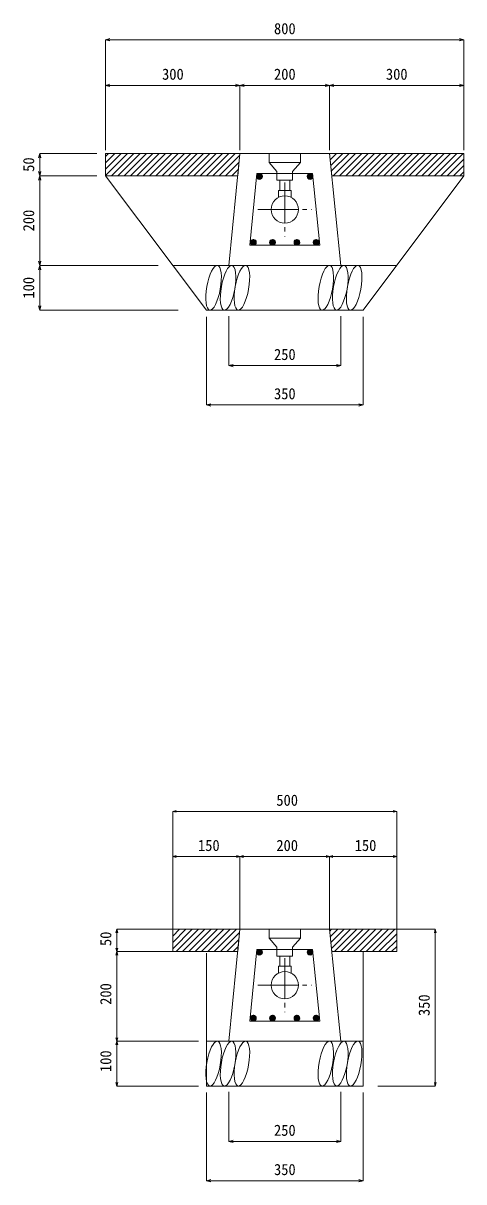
# Model space of a CAD drawing. Units: millimetres, scale not verified. Extents: x -1400 to 4566, y -1784 to 980.
# Drawn here: x 1671 to 2655, y -1782 to 804 of the extents above; entities that cross this region are included whole.
import ezdxf
from ezdxf.enums import TextEntityAlignment as Align

# ---------------------------------------------------------------- set-up
doc = ezdxf.new("R2010")
doc.units = ezdxf.units.MM
doc.header["$LTSCALE"] = 10
doc.linetypes.add('CHAIN2', pattern=[12, 9, -1, 1, -1])
doc.layers.add('1-1', color=7, linetype='Continuous', lineweight=9)
doc.layers.add('1-5', color=4, linetype='Continuous', lineweight=9)
doc.styles.add('ＭＳ ゴシック', font='')
doc.styles.get('ＭＳ ゴシック').set_extended_font_data('MS Gothic')

msp = doc.modelspace()

# ---------------------------------------------------------------- linework, layer by layer
at = {"layer": '1-1', "color": 4}
for p, q in [((1855.1, 767.35), (1864.76, 769.94)), ((1855.1, 767.35), (2655.1, 767.35)), ((1855.1, 767.35), (1864.76, 764.76)), ((1855.1, 767.35), (1855.1, 665.65)), ((2655.1, 767.35), (2645.44, 769.94)), ((2655.1, 767.35), (2645.44, 764.76)), ((2655.1, 767.35), (2655.1, 665.65)), ((1855.1, 665.65), (1864.76, 668.24)), ((1855.1, 665.65), (2155.1, 665.65)), ((1855.1, 665.65), (1864.76, 663.06)), ((1855.1, 665.65), (1855.1, 521.26)), ((2155.1, 665.65), (2145.44, 668.24)), ((2155.1, 665.65), (2145.44, 663.06)), ((2155.1, 665.65), (2164.76, 668.24)), ((2155.1, 665.65), (2155.1, 521.26)), ((2155.1, 665.65), (2355.1, 665.65)), ((2155.1, 665.65), (2164.76, 663.06)), ((2355.1, 665.65), (2345.44, 668.24)), ((2355.1, 665.65), (2345.44, 663.06)), ((2355.1, 665.65), (2364.76, 668.24)), ((2355.1, 665.65), (2355.1, 521.26)), ((2355.1, 665.65), (2655.1, 665.65)), ((2355.1, 665.65), (2364.76, 663.06)), ((2655.1, 665.65), (2645.44, 668.24)), ((2655.1, 665.65), (2645.44, 663.06)), ((2655.1, 665.65), (2655.1, 521.26)), ((1707.97, 513.63), (1705.39, 503.97)), ((1707.97, 463.63), (1707.97, 513.63)), ((1707.97, 513.63), (1710.56, 503.97)), ((1707.97, 513.63), (1835.26, 513.63)), ((1707.97, 463.63), (1705.39, 473.29)), ((1707.97, 463.63), (1710.56, 473.29)), ((1707.97, 463.63), (1705.39, 453.97)), ((1707.97, 263.63), (1707.97, 463.63)), ((1707.97, 463.63), (1710.56, 453.97)), ((1707.97, 463.63), (1835.26, 463.63)), ((1707.97, 263.63), (1705.39, 273.29)), ((1707.97, 263.63), (1705.39, 253.97)), ((1707.97, 263.63), (1710.56, 273.29)), ((1707.97, 163.63), (1707.97, 263.63)), ((1707.97, 263.63), (1710.56, 253.97)), ((1707.97, 263.63), (1972.4, 263.63)), ((1707.97, 163.63), (1705.39, 173.29)), ((1707.97, 163.63), (1710.56, 173.29)), ((1707.97, 163.63), (2016.74, 163.63)), ((2080.1, -47.66), (2080.1, 149.18)), ((2130.1, 40), (2130.1, 150.72)), ((2380.1, 40), (2380.1, 150.72)), ((2430.1, -47.66), (2430.1, 149.18)), ((2130.1, 40), (2139.76, 42.59)), ((2130.1, 40), (2380.1, 40)), ((2130.1, 40), (2139.76, 37.41)), ((2380.1, 40), (2370.44, 42.59)), ((2380.1, 40), (2370.44, 37.41)), ((2080.1, -47.66), (2089.76, -45.07)), ((2080.1, -47.66), (2430.1, -47.66)), ((2080.1, -47.66), (2089.76, -50.25)), ((2430.1, -47.66), (2420.44, -45.07)), ((2430.1, -47.66), (2420.44, -50.25)), ((2080.1, -1779.62), (2080.1, -1582.78)), ((2130.1, -1691.97), (2130.1, -1581.24)), ((2380.1, -1691.97), (2380.1, -1581.24)), ((2430.1, -1779.62), (2430.1, -1582.78)), ((2130.1, -1691.97), (2139.76, -1689.38)), ((2130.1, -1691.97), (2380.1, -1691.97)), ((2130.1, -1691.97), (2139.76, -1694.56)), ((2380.1, -1691.97), (2370.44, -1689.38)), ((2380.1, -1691.97), (2370.44, -1694.56)), ((2080.1, -1779.62), (2089.76, -1777.04)), ((2080.1, -1779.62), (2430.1, -1779.62)), ((2080.1, -1779.62), (2089.76, -1782.21)), ((2430.1, -1779.62), (2420.44, -1777.04)), ((2430.1, -1779.62), (2420.44, -1782.21))]:
    msp.add_line(p, q, dxfattribs=at)
at = {"layer": '1-1'}
for p, q in [((1855.1, 513.63), (2155.1, 513.63)), ((1855.1, 513.63), (1855.1, 463.63)), ((1855.1, 464.67), (1904.06, 513.63)), ((1855.1, 478.81), (1889.92, 513.63)), ((1855.1, 492.95), (1875.78, 513.63)), ((1855.1, 507.1), (1861.63, 513.63)), ((1868.2, 463.63), (1918.2, 513.63)), ((1882.34, 463.63), (1932.34, 513.63)), ((1896.49, 463.63), (1946.49, 513.63)), ((1910.63, 463.63), (1960.63, 513.63)), ((1924.77, 463.63), (1974.77, 513.63)), ((1938.91, 463.63), (1988.91, 513.63)), ((1953.06, 463.63), (2003.06, 513.63)), ((1967.2, 463.63), (2017.2, 513.63)), ((1981.34, 463.63), (2031.34, 513.63)), ((1995.48, 463.63), (2045.48, 513.63)), ((2009.62, 463.63), (2059.62, 513.63)), ((2023.77, 463.63), (2073.77, 513.63)), ((2037.91, 463.63), (2087.91, 513.63)), ((2052.05, 463.63), (2102.05, 513.63)), ((2066.19, 463.63), (2116.19, 513.63)), ((2080.33, 463.63), (2130.33, 513.63)), ((2094.48, 463.63), (2144.48, 513.63)), ((2108.62, 463.63), (2154.71, 509.72)), ((2122.76, 463.63), (2153.14, 494.01)), ((2155.1, 513.63), (2150.1, 463.63)), ((2220.1, 493.63), (2237.6, 473.63)), ((2272.6, 473.63), (2290.1, 493.63)), ((2290.1, 493.63), (2290.1, 513.63)), ((2655.1, 513.63), (2355.1, 513.63)), ((2355.1, 513.63), (2360.1, 463.63)), ((2355.24, 512.26), (2356.61, 513.63)), ((2356.52, 499.4), (2370.75, 513.63)), ((2357.81, 486.54), (2384.89, 513.63)), ((2359.1, 473.69), (2399.04, 513.63)), ((2363.18, 463.63), (2413.18, 513.63)), ((2377.32, 463.63), (2427.32, 513.63)), ((2391.46, 463.63), (2441.46, 513.63)), ((2405.6, 463.63), (2455.6, 513.63)), ((2419.75, 463.63), (2469.75, 513.63)), ((2433.89, 463.63), (2483.89, 513.63)), ((2448.03, 463.63), (2498.03, 513.63)), ((2462.17, 463.63), (2512.17, 513.63)), ((2476.31, 463.63), (2526.31, 513.63)), ((2490.46, 463.63), (2540.46, 513.63)), ((2504.6, 463.63), (2554.6, 513.63)), ((2518.74, 463.63), (2568.74, 513.63)), ((2532.88, 463.63), (2582.88, 513.63)), ((2547.03, 463.63), (2597.03, 513.63)), ((2561.17, 463.63), (2611.17, 513.63)), ((2575.31, 463.63), (2625.31, 513.63)), ((2589.45, 463.63), (2639.45, 513.63)), ((2603.59, 463.63), (2653.59, 513.63)), ((2617.74, 463.63), (2655.1, 500.99)), ((2655.1, 513.63), (2655.1, 463.63)), ((2136.9, 463.63), (2151.57, 478.29)), ((2193.3, 466.01), (2202.36, 456.95)), ((2194.3, 467.12), (2203.48, 457.95)), ((2195.56, 467.99), (2204.34, 459.21)), ((2197.1, 468.57), (2204.92, 460.75)), ((2199.06, 468.73), (2205.08, 462.71)), ((2237.6, 453.63), (2237.6, 473.63)), ((2272.6, 453.63), (2272.6, 473.63)), ((2311.14, 468.73), (2305.12, 462.71)), ((2313.11, 468.57), (2305.28, 460.75)), ((2314.65, 467.99), (2305.86, 459.21)), ((2315.9, 467.12), (2306.73, 457.95)), ((2316.91, 466.01), (2307.84, 456.95)), ((2631.88, 463.63), (2655.1, 486.85)), ((2646.02, 463.63), (2655.1, 472.71)), ((2080.1, 163.63), (1855.1, 463.63)), ((1855.1, 463.63), (2150.1, 463.63)), ((2192.13, 462.93), (2199.28, 455.78)), ((2192.3, 460.64), (2196.99, 455.95)), ((2192.55, 464.63), (2200.98, 456.2)), ((2272.6, 453.63), (2237.6, 453.63)), ((2244.1, 431.24), (2244.1, 453.63)), ((2266.1, 431.24), (2266.1, 453.63)), ((2317.65, 464.63), (2309.22, 456.2)), ((2318.07, 462.93), (2310.92, 455.78)), ((2317.9, 460.64), (2313.21, 455.95)), ((2655.1, 463.63), (2360.1, 463.63)), ((2430.1, 163.63), (2655.1, 463.63)), ((2269.1, 431.24), (2269.1, 415.37)), ((2178.64, 315.81), (2185.78, 308.66)), ((2178.8, 313.52), (2183.5, 308.83)), ((2179.06, 317.51), (2187.49, 309.08)), ((2179.8, 318.89), (2188.86, 309.83)), ((2180.81, 320.01), (2189.98, 310.83)), ((2182.06, 320.87), (2190.85, 312.09)), ((2183.6, 321.45), (2191.43, 313.63)), ((2185.56, 321.61), (2191.59, 315.59)), ((2221.43, 315.81), (2228.57, 308.66)), ((2221.59, 313.52), (2226.29, 308.83)), ((2221.85, 317.51), (2230.28, 309.08)), ((2222.59, 318.89), (2231.65, 309.83)), ((2223.6, 320.01), (2232.77, 310.83)), ((2224.85, 320.87), (2233.64, 312.09)), ((2226.39, 321.45), (2234.22, 313.63)), ((2228.36, 321.61), (2234.38, 315.59)), ((2281.85, 321.61), (2275.83, 315.59)), ((2283.81, 321.45), (2275.99, 313.63)), ((2285.35, 320.87), (2276.57, 312.09)), ((2286.61, 320.01), (2277.43, 310.83)), ((2287.61, 318.89), (2278.55, 309.83)), ((2288.36, 317.51), (2279.93, 309.08)), ((2288.78, 315.81), (2281.63, 308.66)), ((2288.61, 313.52), (2283.92, 308.83)), ((2324.64, 321.61), (2318.62, 315.59)), ((2326.6, 321.45), (2318.78, 313.63)), ((2328.14, 320.87), (2319.36, 312.09)), ((2329.4, 320.01), (2320.22, 310.83)), ((2330.4, 318.89), (2321.34, 309.83)), ((2331.15, 317.51), (2322.72, 309.08)), ((2331.57, 315.81), (2324.42, 308.66)), ((2331.4, 313.52), (2326.71, 308.83)), ((2505.1, 263.63), (2005.1, 263.63)), ((2080.1, 163.63), (2430.1, 163.63)), ((2220.1, -1238.34), (2237.6, -1258.34)), ((2272.6, -1258.34), (2290.1, -1238.34)), ((2290.1, -1238.34), (2290.1, -1218.34)), ((2192.55, -1267.33), (2200.98, -1275.76)), ((2193.3, -1265.96), (2202.36, -1275.02)), ((2194.3, -1264.84), (2203.48, -1274.01)), ((2195.56, -1263.97), (2204.34, -1272.76)), ((2197.1, -1263.39), (2204.92, -1271.22)), ((2199.06, -1263.24), (2205.08, -1269.26)), ((2237.6, -1278.34), (2237.6, -1258.34)), ((2272.6, -1278.34), (2272.6, -1258.34)), ((2311.14, -1263.24), (2305.12, -1269.26)), ((2313.11, -1263.39), (2305.28, -1271.22)), ((2314.65, -1263.97), (2305.86, -1272.76)), ((2315.9, -1264.84), (2306.73, -1274.01)), ((2316.91, -1265.96), (2307.84, -1275.02)), ((2317.65, -1267.33), (2309.22, -1275.76)), ((2192.13, -1269.04), (2199.28, -1276.18)), ((2192.3, -1271.32), (2196.99, -1276.02)), ((2272.6, -1278.34), (2237.6, -1278.34)), ((2244.1, -1300.73), (2244.1, -1278.34)), ((2266.1, -1300.73), (2266.1, -1278.34)), ((2318.07, -1269.04), (2310.92, -1276.18)), ((2317.9, -1271.32), (2313.21, -1276.02)), ((2269.1, -1300.73), (2269.1, -1316.6)), ((2178.64, -1416.15), (2185.78, -1423.3)), ((2178.8, -1418.44), (2183.5, -1423.14)), ((2179.06, -1414.45), (2187.49, -1422.88)), ((2179.8, -1413.08), (2188.86, -1422.14)), ((2180.81, -1411.96), (2189.98, -1421.13)), ((2182.06, -1411.09), (2190.85, -1419.88)), ((2183.6, -1410.51), (2191.43, -1418.34)), ((2185.56, -1410.35), (2191.59, -1416.37)), ((2221.43, -1416.15), (2228.57, -1423.3)), ((2221.59, -1418.44), (2226.29, -1423.14)), ((2221.85, -1414.45), (2230.28, -1422.88)), ((2222.59, -1413.08), (2231.65, -1422.14)), ((2223.6, -1411.96), (2232.77, -1421.13)), ((2224.85, -1411.09), (2233.64, -1419.88)), ((2226.39, -1410.51), (2234.22, -1418.34)), ((2228.36, -1410.35), (2234.38, -1416.37)), ((2281.85, -1410.35), (2275.83, -1416.37)), ((2283.81, -1410.51), (2275.99, -1418.34)), ((2285.35, -1411.09), (2276.57, -1419.88)), ((2286.61, -1411.96), (2277.43, -1421.13)), ((2287.61, -1413.08), (2278.55, -1422.14)), ((2288.36, -1414.45), (2279.93, -1422.88)), ((2288.78, -1416.15), (2281.63, -1423.3)), ((2288.61, -1418.44), (2283.92, -1423.14)), ((2324.64, -1410.35), (2318.62, -1416.37)), ((2326.6, -1410.51), (2318.78, -1418.34)), ((2328.14, -1411.09), (2319.36, -1419.88)), ((2329.4, -1411.96), (2320.22, -1421.13)), ((2330.4, -1413.08), (2321.34, -1422.14)), ((2331.15, -1414.45), (2322.72, -1422.88)), ((2331.57, -1416.15), (2324.42, -1423.3)), ((2331.4, -1418.44), (2326.71, -1423.14)), ((2080.1, -1568.34), (2430.1, -1568.34))]:
    msp.add_line(p, q, dxfattribs=at)
at = {"layer": '1-1', "color": 3}
for p, q in [((2155.1, 513.63), (2130.1, 263.63)), ((2355.1, 513.63), (2155.1, 513.63)), ((2355.1, 513.63), (2380.1, 263.63)), ((2130.1, 263.63), (2380.1, 263.63)), ((2155.1, -1218.34), (2130.1, -1468.34)), ((2355.1, -1218.34), (2155.1, -1218.34)), ((2355.1, -1218.34), (2380.1, -1468.34)), ((2130.1, -1468.34), (2380.1, -1468.34))]:
    msp.add_line(p, q, dxfattribs=at)
at = {"layer": '1-1', "color": 2, "lineweight": 18}
for p, q in [((2192.81, 468.63), (2176.81, 308.63)), ((2192.81, 468.63), (2317.39, 468.63)), ((2317.39, 468.63), (2333.39, 308.63)), ((2176.81, 308.63), (2333.39, 308.63)), ((2192.81, -1263.34), (2176.81, -1423.34)), ((2192.81, -1263.34), (2317.39, -1263.34)), ((2317.39, -1263.34), (2333.39, -1423.34)), ((2176.81, -1423.34), (2333.39, -1423.34))]:
    msp.add_line(p, q, dxfattribs=at)
at = {"layer": '1-1', "linetype": 'CHAIN2'}
for p, q in [((2255.1, 449.08), (2255.1, 328.18)), ((2194.65, 388.63), (2315.55, 388.63)), ((2255.1, -1282.89), (2255.1, -1403.79)), ((2194.65, -1343.34), (2315.55, -1343.34))]:
    msp.add_line(p, q, dxfattribs=at)
at = {"layer": '1-1'}
for points in [[(2290.1, 493.63), (2220.1, 493.63), (2220.1, 513.63)], [(2269.1, 431.24), (2241.1, 431.24), (2241.1, 415.37)], [(2290.1, -1238.34), (2220.1, -1238.34), (2220.1, -1218.34)], [(2269.1, -1300.73), (2241.1, -1300.73), (2241.1, -1316.6)]]:
    msp.add_lwpolyline(points, dxfattribs=at)
at = {"layer": '1-1', "color": 2, "lineweight": 18}
for centre in [(2198.6, 462.25), (2311.61, 462.25), (2185.1, 315.13), (2227.89, 315.13), (2282.31, 315.13), (2325.1, 315.13), (2198.6, -1269.72), (2311.61, -1269.72), (2185.1, -1416.84), (2227.89, -1416.84), (2282.31, -1416.84), (2325.1, -1416.84)]:
    msp.add_circle(centre, 6.5, dxfattribs=at)
at = {"layer": '1-1', "color": 3}
for centre in [(2255.1, 388.63), (2255.1, -1343.34)]:
    msp.add_circle(centre, 30.45, dxfattribs=at)
at = {"layer": '1-1'}
for centre in [(2096.14, 213.64), (2128.52, 213.64), (2159.43, 213.64), (2346.78, 213.64), (2379.17, 213.64), (2410.07, 213.64), (2096.14, -1518.33), (2128.52, -1518.33), (2159.43, -1518.33), (2346.78, -1518.33), (2379.17, -1518.33), (2410.07, -1518.33)]:
    msp.add_ellipse(centre, major_axis=(8.81, 49.96), ratio=0.3, dxfattribs=at)
at = {"layer": '1-5'}
for p, q in [((2005.1, -955.15), (2012.83, -953.08)), ((2005.1, -955.15), (2505.1, -955.15)), ((2005.1, -955.15), (2012.83, -957.22)), ((2005.1, -955.15), (2005.1, -1056.12)), ((2505.1, -955.15), (2497.37, -953.08)), ((2505.1, -955.15), (2497.37, -957.22)), ((2505.1, -955.15), (2505.1, -1056.12)), ((2005.1, -1056.12), (2012.83, -1054.05)), ((2005.1, -1056.12), (2155.1, -1056.12)), ((2005.1, -1056.12), (2012.83, -1058.19)), ((2005.1, -1056.12), (2005.1, -1217.44)), ((2155.1, -1056.12), (2147.37, -1054.05)), ((2155.1, -1056.12), (2147.37, -1058.19)), ((2155.1, -1056.12), (2162.83, -1054.05)), ((2155.1, -1056.12), (2355.1, -1056.12)), ((2155.1, -1056.12), (2162.83, -1058.19)), ((2155.1, -1056.12), (2155.1, -1217.44)), ((2355.1, -1056.12), (2347.37, -1054.05)), ((2355.1, -1056.12), (2347.37, -1058.19)), ((2355.1, -1056.12), (2362.83, -1054.05)), ((2355.1, -1056.12), (2505.1, -1056.12)), ((2355.1, -1056.12), (2362.83, -1058.19)), ((2355.1, -1056.12), (2355.1, -1217.44)), ((2505.1, -1056.12), (2497.37, -1054.05)), ((2505.1, -1056.12), (2497.37, -1058.19)), ((2505.1, -1056.12), (2505.1, -1217.44)), ((1880.21, -1218.34), (1878.14, -1226.06)), ((1880.21, -1268.34), (1880.21, -1218.34)), ((1880.21, -1218.34), (1882.28, -1226.06)), ((1880.21, -1218.34), (2062.33, -1218.34)), ((2591.32, -1218.34), (2462.92, -1218.34)), ((2591.32, -1218.34), (2589.25, -1226.06)), ((2591.32, -1568.34), (2591.32, -1218.34)), ((2591.32, -1218.34), (2593.39, -1226.06)), ((1880.21, -1268.34), (1878.14, -1260.61)), ((1880.21, -1268.34), (1882.28, -1260.61)), ((1880.21, -1268.34), (1878.14, -1276.06)), ((1880.21, -1468.34), (1880.21, -1268.34)), ((1880.21, -1268.34), (1882.28, -1276.06)), ((1880.21, -1268.34), (2062.33, -1268.34)), ((1880.21, -1468.34), (1878.14, -1460.61)), ((1880.21, -1468.34), (1878.14, -1476.06)), ((1880.21, -1468.34), (1882.28, -1460.61)), ((1880.21, -1568.34), (1880.21, -1468.34)), ((1880.21, -1468.34), (1882.28, -1476.06)), ((1880.21, -1468.34), (2062.33, -1468.34)), ((1880.21, -1568.34), (1878.14, -1560.61)), ((1880.21, -1568.34), (1882.28, -1560.61)), ((1880.21, -1568.34), (2062.33, -1568.34)), ((2591.32, -1568.34), (2462.92, -1568.34)), ((2591.32, -1568.34), (2589.25, -1560.61)), ((2591.32, -1568.34), (2593.39, -1560.61))]:
    msp.add_line(p, q, dxfattribs=at)
at = {"layer": '1-5', "color": 7}
for p, q in [((2005.1, -1218.34), (2005.1, -1268.34)), ((2005.1, -1261.73), (2048.5, -1218.34)), ((2005.1, -1247.59), (2034.35, -1218.34)), ((2005.1, -1233.45), (2020.21, -1218.34)), ((2005.1, -1219.31), (2006.07, -1218.34)), ((2012.64, -1268.34), (2062.64, -1218.34)), ((2026.78, -1268.34), (2076.78, -1218.34)), ((2040.92, -1268.34), (2090.92, -1218.34)), ((2055.06, -1268.34), (2105.06, -1218.34)), ((2069.21, -1268.34), (2119.21, -1218.34)), ((2083.35, -1268.34), (2133.35, -1218.34)), ((2097.49, -1268.34), (2147.49, -1218.34)), ((2111.63, -1268.34), (2154.38, -1225.59)), ((2125.78, -1268.34), (2152.8, -1241.31)), ((2355.51, -1222.45), (2359.62, -1218.34)), ((2356.8, -1235.3), (2373.77, -1218.34)), ((2358.08, -1248.16), (2387.91, -1218.34)), ((2359.37, -1261.02), (2402.05, -1218.34)), ((2366.19, -1268.34), (2416.19, -1218.34)), ((2380.33, -1268.34), (2430.33, -1218.34)), ((2394.48, -1268.34), (2444.48, -1218.34)), ((2408.62, -1268.34), (2458.62, -1218.34)), ((2422.76, -1268.34), (2472.76, -1218.34)), ((2436.9, -1268.34), (2486.9, -1218.34)), ((2451.04, -1268.34), (2501.04, -1218.34)), ((2465.19, -1268.34), (2505.1, -1228.42)), ((2505.1, -1218.34), (2505.1, -1268.34)), ((2139.92, -1268.34), (2151.23, -1257.02)), ((2479.33, -1268.34), (2505.1, -1242.56)), ((2493.47, -1268.34), (2505.1, -1256.71)), ((2150.1, -1268.34), (2005.1, -1268.34)), ((2080.1, -1568.34), (2080.1, -1271.86)), ((2360.1, -1268.34), (2505.1, -1268.34)), ((2430.1, -1568.34), (2430.1, -1268.34)), ((2080.1, -1468.34), (2430.1, -1468.34))]:
    msp.add_line(p, q, dxfattribs=at)
for points in [[(2150.1, -1268.34), (2155.1, -1218.34), (2005.1, -1218.34)], [(2360.1, -1268.34), (2355.1, -1218.34), (2505.1, -1218.34)]]:
    msp.add_lwpolyline(points, dxfattribs=at)

# ---------------------------------------------------------------- texts
at = {"layer": '1-1', "style": 'ＭＳ ゴシック', "width": 0.95}
for s, p in [('800', (2231.1, 772.35)), ('300', (1981.1, 670.65)), ('200', (2231.1, 670.65)), ('300', (2481.1, 670.65)), ('250', (2231.1, 45)), ('350', (2231.1, -42.66)), ('250', (2231.1, -1686.97)), ('350', (2231.1, -1774.62))]:
    msp.add_text(s, height=24.93, dxfattribs=at).set_placement(p, align=Align.BOTTOM_LEFT)
for s, p in [('50', (1702.97, 472.63)), ('200', (1702.97, 339.63)), ('100', (1702.97, 189.63))]:
    msp.add_text(s, height=24.93, rotation=90, dxfattribs=at).set_placement(p, align=Align.BOTTOM_LEFT)
at = {"layer": '1-5', "color": 7, "style": 'ＭＳ ゴシック', "width": 0.95}
for s, p in [('500', (2236.35, -950.15)), ('150', (2061.35, -1051.12)), ('200', (2236.35, -1051.12)), ('150', (2411.35, -1051.12))]:
    msp.add_text(s, height=24.93, dxfattribs=at).set_placement(p, align=Align.BOTTOM_LEFT)
for s, p in [('50', (1875.21, -1255.84)), ('200', (1875.21, -1387.09)), ('350', (2586.32, -1412.09)), ('100', (1875.21, -1537.09))]:
    msp.add_text(s, height=24.93, rotation=90, dxfattribs=at).set_placement(p, align=Align.BOTTOM_LEFT)

doc.saveas('drawing.dxf')
